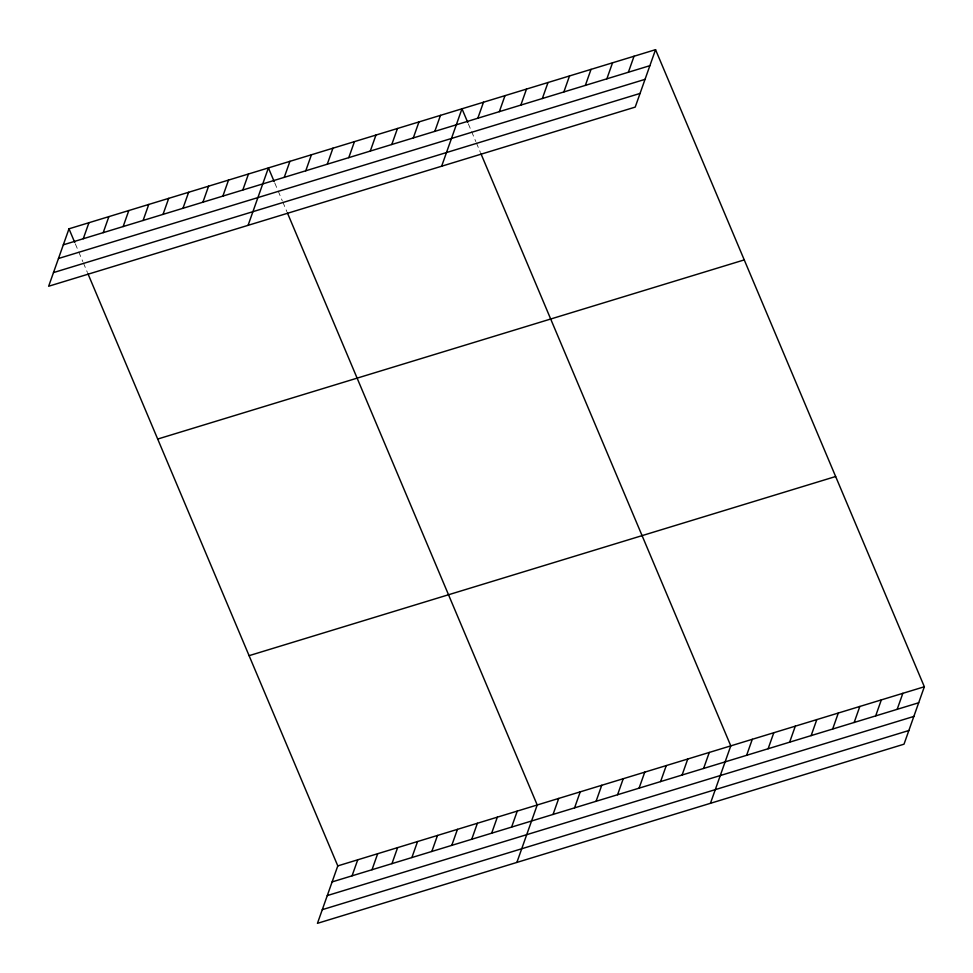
<?xml version="1.0" encoding="UTF-8"?>
<svg xmlns="http://www.w3.org/2000/svg" width="973" height="973" viewBox="0 0 973 973"><rect width="100%" height="100%" fill="white"/><g stroke="black" fill="none" stroke-linecap="round" stroke-linejoin="round"><path stroke-width="0.73" stroke-dasharray="4.87 3.65" d="M468.317 123.802L475.809 141.547M476.381 142.909L480.419 152.469M274.751 182.924L277.633 189.747M278.205 191.109L282.243 200.669M282.815 202.031L286.853 211.591M75.322 243.834L78.205 250.657M78.777 252.031L82.814 261.579M83.386 262.941L87.424 272.501"/><path stroke-width="1.46" d="M68.986 228.813L48.65 286.244L635.211 107.103L655.547 49.672L68.986 228.813L74.751 242.472M83.264 238.738L88.932 222.732M103.199 232.656L108.879 216.638M123.145 226.563L128.813 210.545M143.092 220.47L148.76 204.452M163.026 214.376L168.706 198.358M182.973 208.283L188.64 192.265M202.919 202.189L208.587 186.184M222.866 196.108L228.533 180.09M242.8 190.015L248.48 173.997M248.079 225.335L268.414 167.903L274.179 181.562M284.25 177.354L289.93 161.336M305.765 170.786L311.433 154.768M327.269 164.218L332.936 148.2M348.772 157.65L354.452 141.632M370.287 151.083L375.955 135.065M391.791 144.503L397.458 128.497M413.294 137.935L418.974 121.929M434.809 131.367L440.477 115.349M441.645 166.213L461.98 108.781L467.745 122.44M477.816 118.232L483.496 102.214M499.331 111.664L504.999 95.646M520.835 105.096L526.502 89.078M542.338 98.528L548.018 82.51M563.854 91.961L569.521 75.943M585.357 85.393L591.025 69.375M606.86 78.813L612.54 62.807M87.996 273.863L337.789 865.897L317.453 923.328L904.014 744.187L924.35 686.756L655.547 49.672M628.376 72.245L634.043 56.239M352.056 875.822L357.736 859.816M372.002 869.74L377.67 853.722M391.949 863.647L397.616 847.629M411.883 857.554L417.563 841.536M431.83 851.46L437.497 835.442M451.776 845.367L457.444 829.361M471.723 839.285L477.39 823.267M491.657 833.192L497.337 817.174M511.603 827.099L517.271 811.081M516.882 862.419L537.218 804.987L287.424 212.953M553.053 814.437L558.721 798.419M574.557 807.87L580.236 791.852M596.072 801.302L601.74 785.284M617.575 794.734L623.243 778.716M639.079 788.166L644.758 772.148M660.594 781.599L666.262 765.581M682.097 775.019L687.765 759.013M703.601 768.451L709.281 752.445M710.448 803.297L730.784 745.865L480.99 153.831M746.619 755.316L752.287 739.298M768.123 748.748L773.803 732.73M789.638 742.18L795.306 726.162M811.141 735.612L816.809 719.594M832.645 729.045L838.325 713.027M854.16 722.477L859.828 706.459M875.664 715.909L881.331 699.891M897.167 709.341L902.847 693.323M63.318 244.831L649.879 65.678M58.477 258.502L645.038 79.348M53.491 272.586L640.052 93.432M157.687 439.054L744.26 259.9M249.088 655.668L835.649 476.515M337.789 865.897L924.35 686.756M332.121 881.915L918.682 702.761M327.281 895.586L913.842 716.432M322.294 909.67L908.855 730.516"/></g></svg>
